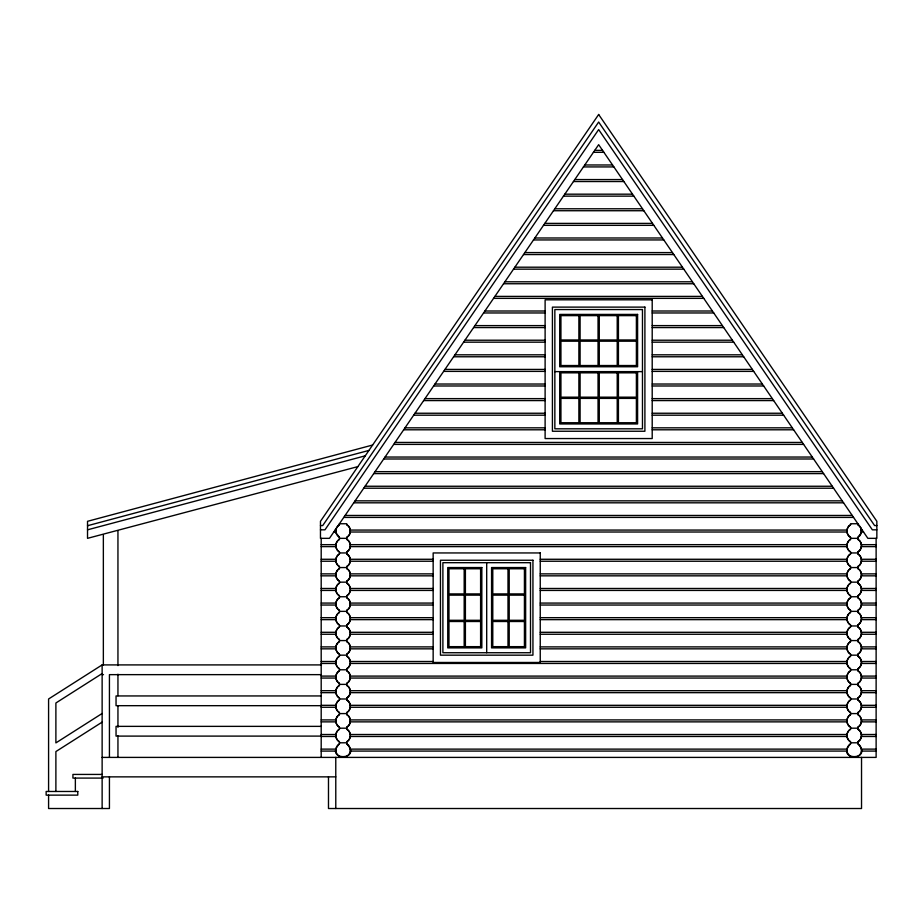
<?xml version="1.0" encoding="UTF-8"?>
<svg xmlns="http://www.w3.org/2000/svg" width="923" height="923" viewBox="0 0 923 923"><rect width="100%" height="100%" fill="white"/><g stroke="black" fill="none" stroke-linecap="round" stroke-linejoin="round"><path stroke-width="1.38" d="M336.041 529.156L336.041 532.929L339.445 537.371L339.445 539.32A7.303 7.303 0 0 0 339.445 551.966L339.445 553.927A7.303 7.303 0 0 0 339.445 566.572L339.445 568.533A7.303 7.303 0 0 0 339.445 581.178L339.445 583.128A7.303 7.303 0 0 0 339.445 595.785L339.445 597.735A7.303 7.303 0 0 0 339.445 610.38L339.445 612.341A7.303 7.303 0 0 0 339.445 624.986L339.445 626.948A7.303 7.303 0 0 0 339.445 639.593L339.445 641.543A7.303 7.303 0 0 0 339.445 654.199L339.445 656.149A7.303 7.303 0 0 0 339.445 668.794L339.445 670.756A7.303 7.303 0 0 0 339.445 683.401L339.445 685.362A7.303 7.303 0 0 0 339.445 698.007L339.445 699.969A7.303 7.303 0 0 0 339.445 712.614L339.445 714.564A7.303 7.303 0 0 0 339.445 727.209L339.445 729.17A7.303 7.303 0 0 0 339.445 741.815L339.445 743.776A7.303 7.303 0 0 0 337.495 754.795A7.303 7.303 0 0 0 348.686 754.795A7.303 7.303 0 0 0 346.748 743.776L346.748 741.815A7.303 7.303 0 0 0 346.748 729.17L346.748 727.209A7.303 7.303 0 0 0 346.748 714.564L346.748 712.614A7.303 7.303 0 0 0 346.748 699.969L346.748 698.007A7.303 7.303 0 0 0 346.748 685.362L346.748 683.401A7.303 7.303 0 0 0 346.748 670.756L346.748 668.794A7.303 7.303 0 0 0 346.748 656.149L346.748 654.199A7.303 7.303 0 0 0 346.748 641.543L346.748 639.593A7.303 7.303 0 0 0 346.748 626.948L346.748 624.986A7.303 7.303 0 0 0 346.748 612.341L346.748 610.38A7.303 7.303 0 0 0 346.748 597.735L346.748 595.785A7.303 7.303 0 0 0 346.748 583.128L346.748 581.178A7.303 7.303 0 0 0 346.748 568.533L346.748 566.572A7.303 7.303 0 0 0 346.748 553.927L346.748 551.966A7.303 7.303 0 0 0 346.748 539.32L346.748 537.371A7.303 7.303 0 0 0 346.748 524.714L346.748 523.745L339.445 523.745L339.445 524.714A7.303 7.303 0 0 0 339.445 537.371M338.256 525.625L339.445 524.714M339.445 539.32C334.691 541.882 334.691 549.416 339.445 551.966M346.748 537.371C351.501 534.809 351.501 527.275 346.748 524.714M339.445 553.927C334.691 556.488 334.691 564.011 339.445 566.572M346.748 551.966C351.501 549.416 351.501 541.882 346.748 539.32M339.445 568.533C334.691 571.083 334.691 578.617 339.445 581.178M346.748 566.572C351.501 564.011 351.501 556.488 346.748 553.927M339.445 583.128C334.691 585.69 334.691 593.224 339.445 595.785M346.748 581.178C351.501 578.617 351.501 571.083 346.748 568.533M339.445 597.735C334.691 600.296 334.691 607.83 339.445 610.38M346.748 595.785C351.501 593.224 351.501 585.69 346.748 583.128M339.445 612.341C334.691 614.903 334.691 622.425 339.445 624.986M346.748 610.38C351.501 607.83 351.501 600.296 346.748 597.735M339.445 626.948C334.691 629.498 334.691 637.032 339.445 639.593M346.748 624.986C351.501 622.425 351.501 614.903 346.748 612.341M339.445 641.543C334.691 644.104 334.691 651.638 339.445 654.199M346.748 639.593C351.501 637.032 351.501 629.498 346.748 626.948M339.445 656.149C334.691 658.71 334.691 666.244 339.445 668.794M346.748 654.199C351.501 651.638 351.501 644.104 346.748 641.543M339.445 670.756C334.691 673.317 334.691 680.839 339.445 683.401M346.748 668.794C351.501 666.244 351.501 658.71 346.748 656.149M339.445 685.362C334.691 687.912 334.691 695.446 339.445 698.007M346.748 683.401C351.501 680.839 351.501 673.317 346.748 670.756M339.445 699.969C334.691 702.518 334.691 710.052 339.445 712.614M346.748 698.007C351.501 695.446 351.501 687.912 346.748 685.362M339.445 714.564C334.691 717.125 334.691 724.659 339.445 727.209M346.748 712.614C351.501 710.052 351.501 702.518 346.748 699.969M339.445 729.17C334.691 731.731 334.691 739.265 339.445 741.815M346.748 727.209C351.501 724.659 351.501 717.125 346.748 714.564M339.445 743.776C323.442 760.898 362.739 760.898 346.748 743.776M346.748 741.815C351.501 739.265 351.501 731.731 346.748 729.17M850.568 524.714C845.814 527.275 845.814 534.809 850.568 537.371L850.568 539.32A7.303 7.303 0 0 0 850.568 551.966L850.568 553.927A7.303 7.303 0 0 0 850.568 566.572L850.568 568.533A7.303 7.303 0 0 0 850.568 581.178L850.568 583.128A7.303 7.303 0 0 0 850.568 595.785L850.568 597.735A7.303 7.303 0 0 0 850.568 610.38L850.568 612.341A7.303 7.303 0 0 0 850.568 624.986L850.568 626.948A7.303 7.303 0 0 0 850.568 639.593L850.568 641.543A7.303 7.303 0 0 0 850.568 654.199L850.568 656.149A7.303 7.303 0 0 0 850.568 668.794L850.568 670.756A7.303 7.303 0 0 0 850.568 683.401L850.568 685.362A7.303 7.303 0 0 0 850.568 698.007L850.568 699.969A7.303 7.303 0 0 0 850.568 712.614L850.568 714.564A7.303 7.303 0 0 0 850.568 727.209L850.568 729.17A7.303 7.303 0 0 0 850.568 741.815L850.568 743.776A7.303 7.303 0 0 0 848.629 754.795A7.303 7.303 0 0 0 859.821 754.795A7.303 7.303 0 0 0 857.871 743.776L857.871 741.815A7.303 7.303 0 0 0 857.871 729.17L857.871 727.209A7.303 7.303 0 0 0 857.871 714.564L857.871 712.614A7.303 7.303 0 0 0 857.871 699.969L857.871 698.007A7.303 7.303 0 0 0 857.871 685.362L857.871 683.401A7.303 7.303 0 0 0 857.871 670.756L857.871 668.794A7.303 7.303 0 0 0 857.871 656.149L857.871 654.199A7.303 7.303 0 0 0 857.871 641.543L857.871 639.593A7.303 7.303 0 0 0 857.871 626.948L857.871 624.986A7.303 7.303 0 0 0 857.871 612.341L857.871 610.38A7.303 7.303 0 0 0 857.871 597.735L857.871 595.785A7.303 7.303 0 0 0 857.871 583.128L857.871 581.178A7.303 7.303 0 0 0 857.871 568.533L857.871 566.572A7.303 7.303 0 0 0 857.871 553.927L857.871 551.966A7.303 7.303 0 0 0 857.871 539.32L857.871 537.371A7.303 7.303 0 0 0 857.871 524.714L857.871 523.745L850.568 523.745L850.568 524.714A7.303 7.303 0 0 0 850.568 537.371M850.568 539.32C845.814 541.882 845.814 549.416 850.568 551.966M857.871 537.371L861.274 532.929L860.813 528.048M850.568 553.927C845.814 556.488 845.814 564.011 850.568 566.572M857.871 551.966C862.624 549.416 862.624 541.882 857.871 539.32M850.568 568.533C845.814 571.083 845.814 578.617 850.568 581.178M857.871 566.572C862.624 564.011 862.624 556.488 857.871 553.927M850.568 583.128C845.814 585.69 845.814 593.224 850.568 595.785M857.871 581.178C862.624 578.617 862.624 571.083 857.871 568.533M850.568 597.735C845.814 600.296 845.814 607.83 850.568 610.38M857.871 595.785C862.624 593.224 862.624 585.69 857.871 583.128M850.568 612.341C845.814 614.903 845.814 622.425 850.568 624.986M857.871 610.38C862.624 607.83 862.624 600.296 857.871 597.735M850.568 626.948C845.814 629.498 845.814 637.032 850.568 639.593M857.871 624.986C862.624 622.425 862.624 614.903 857.871 612.341M850.568 641.543C845.814 644.104 845.814 651.638 850.568 654.199M857.871 639.593C862.624 637.032 862.624 629.498 857.871 626.948M850.568 656.149C845.814 658.71 845.814 666.244 850.568 668.794M857.871 654.199C862.624 651.638 862.624 644.104 857.871 641.543M850.568 670.756C845.814 673.317 845.814 680.839 850.568 683.401M857.871 668.794C862.624 666.244 862.624 658.71 857.871 656.149M850.568 685.362C845.814 687.912 845.814 695.446 850.568 698.007M857.871 683.401C862.624 680.839 862.624 673.317 857.871 670.756M850.568 699.969C845.814 702.518 845.814 710.052 850.568 712.614M857.871 698.007C862.624 695.446 862.624 687.912 857.871 685.362M850.568 714.564C845.814 717.125 845.814 724.659 850.568 727.209M857.871 712.614C862.624 710.052 862.624 702.518 857.871 699.969M850.568 729.17C845.814 731.731 845.814 739.265 850.568 741.815M857.871 727.209C862.624 724.659 862.624 717.125 857.871 714.564M850.568 743.776C834.577 760.898 873.873 760.898 857.871 743.776M857.871 741.815C862.624 739.265 862.624 731.731 857.871 729.17M321.458 664.906L102.13 664.906L48.584 698.988L48.584 791.473M102.13 673.559L55.888 702.991L55.888 742.911L102.13 713.479M102.13 722.132L55.888 751.564L55.888 791.473M372.627 445.024L87.523 521.31L87.523 538.34L357.87 466.611M88.089 525.568L368.935 450.424M365.243 455.824L87.523 529.825M594.758 150.368L602.557 150.368M593.42 152.318L603.896 152.318M584.778 164.975L612.537 164.975M583.44 166.925L613.876 166.925M574.787 179.57L622.529 179.57M573.448 181.531L623.867 181.531M564.807 194.176L632.509 194.176M563.468 196.138L633.847 196.138M554.815 208.783L642.5 208.783M553.477 210.732L643.839 210.732M544.835 223.389L652.48 223.389M543.497 225.339L653.819 225.339M534.844 237.984L662.472 237.984M533.506 239.945L663.81 239.945M524.864 252.59L672.452 252.59M523.526 254.552L673.79 254.552M514.872 267.197L682.443 267.197M513.534 269.158L683.781 269.158M504.881 281.803L692.435 281.803M503.543 283.753L693.773 283.753M494.901 296.398L702.415 296.398M493.563 298.36L703.753 298.36M484.91 311.005L545.112 311.005M652.203 311.005L712.406 311.005M483.571 312.966L545.112 312.966M652.203 312.966L713.744 312.966M474.93 325.611L545.112 325.611M652.203 325.611L722.386 325.611M473.591 327.573L545.112 327.573M652.203 327.573L723.724 327.573M464.938 340.218L545.112 340.218M652.203 340.218L732.377 340.218M463.6 342.168L545.112 342.168M652.203 342.168L733.716 342.168M454.958 354.824L545.112 354.824M652.203 354.824L742.357 354.824M453.62 356.774L545.112 356.774M652.203 356.774L743.696 356.774M444.967 369.419L545.112 369.419M652.203 369.419L752.349 369.419M443.628 371.381L545.112 371.381M652.203 371.381L753.687 371.381M554.85 371.623L642.466 371.623M434.987 384.026L545.112 384.026M652.203 384.026L762.329 384.026M433.648 385.987L545.112 385.987M652.203 385.987L763.667 385.987M424.995 398.632L545.112 398.632M652.203 398.632L772.32 398.632M423.657 400.582L545.112 400.582M652.203 400.582L773.659 400.582M415.004 413.239L545.112 413.239M652.203 413.239L782.312 413.239M413.666 415.188L545.112 415.188M652.203 415.188L783.65 415.188M405.024 427.834L545.112 427.834M652.203 427.834L792.292 427.834M403.686 429.795L545.112 429.795M652.203 429.795L793.63 429.795M395.032 442.44L802.283 442.44M393.694 444.401L803.621 444.401M385.053 457.047L812.263 457.047M383.714 458.996L813.601 458.996M375.061 471.653L822.255 471.653M373.723 473.603L823.593 473.603M365.081 486.248L832.234 486.248M363.743 488.209L833.573 488.209M355.09 500.854L842.226 500.854M353.751 502.816L843.564 502.816M345.098 515.461L852.217 515.461M343.771 517.411L853.544 517.411M87.523 525.568L88.308 525.568M320.466 525.568L322.715 525.568L598.658 122.032L874.6 525.568L876.85 525.568M320.466 529.825L324.965 529.825L598.658 129.578L872.35 529.825L876.85 529.825M335.118 530.067L335.914 530.067M350.267 530.067L847.049 530.067M861.401 530.067L862.197 530.067M333.78 532.017L335.914 532.017M350.267 532.017L847.049 532.017M861.401 532.017L863.536 532.017M339.445 538.34L346.748 538.34M850.568 538.34L857.871 538.34M321.192 544.662L335.914 544.662M350.267 544.662L847.049 544.662M861.401 544.662L876.123 544.662M321.192 546.624L335.914 546.624M350.267 546.624L847.049 546.624M861.401 546.624L876.123 546.624M339.445 552.946L346.748 552.946M850.568 552.946L857.871 552.946M321.192 559.269L335.914 559.269M350.267 559.269L433.152 559.269M540.243 559.269L847.049 559.269M861.401 559.269L876.123 559.269M321.192 561.23L335.914 561.23M350.267 561.23L433.152 561.23M540.243 561.23L847.049 561.23M861.401 561.23L876.123 561.23M339.445 567.553L346.748 567.553M850.568 567.553L857.871 567.553M321.192 573.875L335.914 573.875M350.267 573.875L433.152 573.875M540.243 573.875L847.049 573.875M861.401 573.875L876.123 573.875M321.192 575.837L335.914 575.837M350.267 575.837L433.152 575.837M540.243 575.837L847.049 575.837M861.401 575.837L876.123 575.837M339.445 582.159L346.748 582.159M850.568 582.159L857.871 582.159M321.192 588.482L335.914 588.482M350.267 588.482L433.152 588.482M540.243 588.482L847.049 588.482M861.401 588.482L876.123 588.482M321.192 590.432L335.914 590.432M350.267 590.432L433.152 590.432M540.243 590.432L847.049 590.432M861.401 590.432L876.123 590.432M339.445 596.754L346.748 596.754M850.568 596.754L857.871 596.754M321.192 603.077L335.914 603.077M350.267 603.077L433.152 603.077M540.243 603.077L847.049 603.077M861.401 603.077L876.123 603.077M321.192 605.038L335.914 605.038M350.267 605.038L433.152 605.038M540.243 605.038L847.049 605.038M861.401 605.038L876.123 605.038M339.445 611.361L346.748 611.361M850.568 611.361L857.871 611.361M321.192 617.683L335.914 617.683M350.267 617.683L433.152 617.683M540.243 617.683L847.049 617.683M861.401 617.683L876.123 617.683M321.192 619.645L335.914 619.645M350.267 619.645L433.152 619.645M540.243 619.645L847.049 619.645M861.401 619.645L876.123 619.645M339.445 625.967L346.748 625.967M850.568 625.967L857.871 625.967M321.192 632.29L335.914 632.29M350.267 632.29L433.152 632.29M540.243 632.29L847.049 632.29M861.401 632.29L876.123 632.29M321.192 634.251L335.914 634.251M350.267 634.251L433.152 634.251M540.243 634.251L847.049 634.251M861.401 634.251L876.123 634.251M339.445 640.574L346.748 640.574M850.568 640.574L857.871 640.574M321.192 646.896L335.914 646.896M350.267 646.896L433.152 646.896M540.243 646.896L847.049 646.896M861.401 646.896L876.123 646.896M321.192 648.846L335.914 648.846M350.267 648.846L433.152 648.846M540.243 648.846L847.049 648.846M861.401 648.846L876.123 648.846M339.445 655.168L346.748 655.168M850.568 655.168L857.871 655.168M321.192 661.503L335.914 661.503M350.267 661.503L433.152 661.503M540.243 661.503L847.049 661.503M861.401 661.503L876.123 661.503M321.192 663.452L335.914 663.452M350.267 663.452L847.049 663.452M861.401 663.452L876.123 663.452M339.445 669.775L346.748 669.775M850.568 669.775L857.871 669.775M102.13 674.644L103.503 674.644M321.319 674.644L109.433 674.644L109.433 757.402M321.192 676.098L335.914 676.098M350.267 676.098L847.049 676.098M861.401 676.098L876.123 676.098M321.192 678.059L335.914 678.059M350.267 678.059L847.049 678.059M861.401 678.059L876.123 678.059M339.445 684.381L346.748 684.381M850.568 684.381L857.871 684.381M321.192 690.704L335.914 690.704M350.267 690.704L847.049 690.704M861.401 690.704L876.123 690.704M321.192 692.665L335.914 692.665M350.267 692.665L847.049 692.665M861.401 692.665L876.123 692.665M321.308 695.942L116.044 695.942L116.044 705.68L321.308 705.68M339.445 698.988L346.748 698.988M850.568 698.988L857.871 698.988M321.192 705.31L335.914 705.31M350.267 705.31L847.049 705.31M861.401 705.31L876.123 705.31M321.192 707.26L335.914 707.26M350.267 707.26L847.049 707.26M861.401 707.26L876.123 707.26M339.445 713.583L346.748 713.583M850.568 713.583L857.871 713.583M321.192 719.917L335.914 719.917M350.267 719.917L847.049 719.917M861.401 719.917L876.123 719.917M321.192 721.867L335.914 721.867M350.267 721.867L847.049 721.867M861.401 721.867L876.123 721.867M321.308 726.366L116.044 726.366L116.044 736.104L321.308 736.104M339.445 728.189L346.748 728.189M850.568 728.189L857.871 728.189M321.192 734.512L335.914 734.512M350.267 734.512L847.049 734.512M861.401 734.512L876.123 734.512M321.192 736.473L335.914 736.473M350.267 736.473L847.049 736.473M861.401 736.473L876.123 736.473M339.445 742.796L346.748 742.796M850.568 742.796L857.871 742.796M321.192 749.118L335.914 749.118M350.267 749.118L847.049 749.118M861.401 749.118L876.123 749.118M321.192 751.08L335.914 751.08M350.267 751.08L847.049 751.08M861.401 751.08L876.123 751.08M102.13 757.402L876.123 757.402L876.123 538.34M102.13 774.432L72.929 774.432L72.929 778.089L103.122 778.089M102.13 776.866L335.787 776.866M857.871 524.714L859.059 525.625M861.528 757.402L861.528 808.513L328.484 808.513L328.484 776.866M637.597 371.623L637.597 423.945L559.719 423.945L559.719 371.623M486.698 562.684L486.698 652.734M335.776 757.402L335.787 808.513M321.192 538.34L321.192 757.402M117.948 530.806L117.948 665.61M117.948 674.217L117.948 695.734M117.948 705.772L117.948 727.278M117.948 735.885L117.948 757.402M109.433 776.866L109.433 808.513L48.584 808.513L48.584 795.13M103.353 534.705L103.353 664.906M102.13 664.906L102.13 808.513M75.363 778.089L75.363 791.473M598.658 114.487L320.466 521.31L320.466 538.34L329.453 538.34L598.658 144.669L867.862 538.34L876.85 538.34L876.85 521.31L598.658 114.487M652.203 299.813L545.112 299.813L545.112 438.552L652.203 438.552L652.203 299.813M644.9 307.117L552.416 307.117L552.416 431.249L644.9 431.249L644.9 307.117M642.466 309.551L554.85 309.551L554.85 428.814L642.466 428.814L642.466 309.551M637.597 314.42L559.719 314.42L559.719 366.754L637.597 366.754L637.597 314.42M578.883 315.631L560.93 315.631L560.93 339.976L578.883 339.976L578.883 315.631M598.046 315.631L580.094 315.631L580.094 339.976L598.046 339.976L598.046 315.631M617.222 315.631L599.269 315.631L599.269 339.976L617.222 339.976L617.222 315.631M636.385 315.631L618.433 315.631L618.433 339.976L636.385 339.976L636.385 315.631M578.883 341.198L560.93 341.198L560.93 365.531L578.883 365.531L578.883 341.198M598.046 341.198L580.094 341.198L580.094 365.531L598.046 365.531L598.046 341.198M617.222 341.198L599.269 341.198L599.269 365.531L617.222 365.531L617.222 341.198M636.385 341.198L618.433 341.198L618.433 365.531L636.385 365.531L636.385 341.198M578.883 372.834L560.93 372.834L560.93 397.178L578.883 397.178L578.883 372.834M598.046 372.834L580.094 372.834L580.094 397.178L598.046 397.178L598.046 372.834M617.222 372.834L599.269 372.834L599.269 397.178L617.222 397.178L617.222 372.834M636.385 372.834L618.433 372.834L618.433 397.178L636.385 397.178L636.385 372.834M578.883 398.39L560.93 398.39L560.93 422.734L578.883 422.734L578.883 398.39M598.046 398.39L580.094 398.39L580.094 422.734L598.046 422.734L598.046 398.39M617.222 398.39L599.269 398.39L599.269 422.734L617.222 422.734L617.222 398.39M636.385 398.39L618.433 398.39L618.433 422.734L636.385 422.734L636.385 398.39M540.243 552.946L433.152 552.946L433.152 662.472L540.243 662.472L540.243 552.946M532.94 560.249L440.456 560.249L440.456 655.168L532.94 655.168L532.94 560.249M530.506 562.684L442.89 562.684L442.89 652.734L530.506 652.734L530.506 562.684M481.829 567.553L447.747 567.553L447.747 647.877L481.829 647.877L481.829 567.553M525.637 567.553L491.567 567.553L491.567 647.877L525.637 647.877L525.637 567.553M464.177 568.764L448.97 568.764L448.97 593.916L464.177 593.916L464.177 568.764M480.606 568.764L465.4 568.764L465.4 593.916L480.606 593.916L480.606 568.764M507.996 568.764L492.778 568.764L492.778 593.916L507.996 593.916L507.996 568.764M524.426 568.764L509.208 568.764L509.208 593.916L524.426 593.916L524.426 568.764M464.177 595.139L448.97 595.139L448.97 620.291L464.177 620.291L464.177 595.139M480.606 595.139L465.4 595.139L465.4 620.291L480.606 620.291L480.606 595.139M507.996 595.139L492.778 595.139L492.778 620.291L507.996 620.291L507.996 595.139M524.426 595.139L509.208 595.139L509.208 620.291L524.426 620.291L524.426 595.139M464.177 621.502L448.97 621.502L448.97 646.654L464.177 646.654L464.177 621.502M480.606 621.502L465.4 621.502L465.4 646.654L480.606 646.654L480.606 621.502M507.996 621.502L492.778 621.502L492.778 646.654L507.996 646.654L507.996 621.502M524.426 621.502L509.208 621.502L509.208 646.654L524.426 646.654L524.426 621.502M77.786 791.473L46.15 791.473L46.15 795.13L77.786 795.13L77.786 791.473"/></g></svg>
